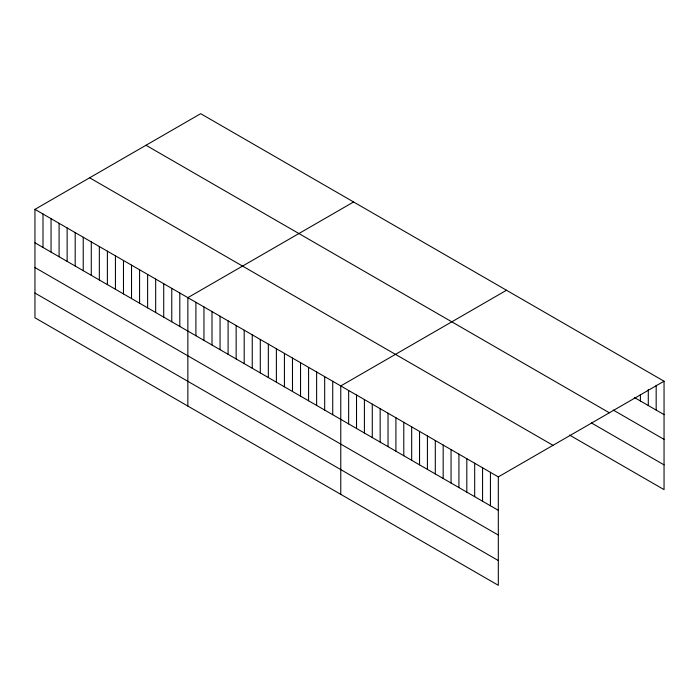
<?xml version="1.0" encoding="UTF-8"?>
<svg xmlns="http://www.w3.org/2000/svg" width="699" height="699" viewBox="0 0 699 699"><rect width="100%" height="100%" fill="white"/><g stroke="black" fill="none" stroke-linecap="round" stroke-linejoin="round"><path stroke-width="1.05" d="M34.95 209.368L498.317 476.893L498.317 585.316L34.95 317.792L34.95 209.368L200.683 113.684L664.05 381.208L664.05 489.632L569.528 435.058M353.598 201.967L187.856 297.652L187.856 406.075M506.504 290.251L340.771 385.935L340.771 494.359M498.317 476.893L664.05 381.208M634.29 397.451L664.05 414.629M613.285 410.077L664.05 439.383M145.995 145.261L609.353 412.786M591.406 422.939L664.05 464.879M89.647 177.799L553.005 445.315M34.95 242.798L498.317 510.322M34.95 267.542L498.317 535.067M34.95 293.047L498.317 560.563M656.169 385.289L656.169 410.086M648.296 389.36L648.296 405.534M640.415 394.516L640.415 400.99M490.436 472.349L490.436 505.77M482.563 467.797L482.563 501.227M474.682 463.254L474.682 496.674M466.81 458.701L466.81 492.131M458.928 454.158L458.928 487.579M451.056 449.606L451.056 483.035M443.175 445.062L443.175 478.483M435.294 440.51L435.294 473.939M427.421 435.966L427.421 469.387M419.54 431.414L419.54 464.844M411.667 426.871L411.667 460.291M403.786 422.318L403.786 455.748M395.914 417.775L395.914 451.196M388.032 413.223L388.032 446.652M380.16 408.679L380.16 442.1M372.279 404.127L372.279 437.557M364.406 399.583L364.406 433.004M356.525 395.031L356.525 428.461M348.644 390.488L348.644 423.909M332.724 381.287L332.724 414.717M324.677 376.639L324.677 410.068M316.63 371.999L316.63 405.42M308.582 367.351L308.582 400.78M300.535 362.702L300.535 396.132M292.479 358.054L292.479 391.484M284.432 353.414L284.432 386.835M276.385 348.766L276.385 382.187M268.337 344.118L268.337 377.547M260.29 339.469L260.29 372.899M252.243 334.821L252.243 368.251M244.196 330.181L244.196 363.602M236.148 325.533L236.148 358.954M228.101 320.885L228.101 354.314M220.054 316.236L220.054 349.666M212.007 311.597L212.007 345.018M203.959 306.948L203.959 340.369M195.912 302.3L195.912 335.73M179.809 293.003L179.809 326.433M171.762 288.364L171.762 321.785M163.715 283.715L163.715 317.136M155.667 279.067L155.667 312.497M147.62 274.419L147.62 307.848M139.573 269.779L139.573 303.2M131.526 265.131L131.526 298.552M123.478 260.482L123.478 293.912M115.431 255.834L115.431 289.264M107.384 251.186L107.384 284.615M99.337 246.546L99.337 279.967M91.289 241.898L91.289 275.319M83.233 237.249L83.233 270.679M75.186 232.601L75.186 266.031M67.139 227.961L67.139 261.382M59.092 223.313L59.092 256.734M51.044 218.665L51.044 252.094M42.997 214.016L42.997 247.446"/></g></svg>
